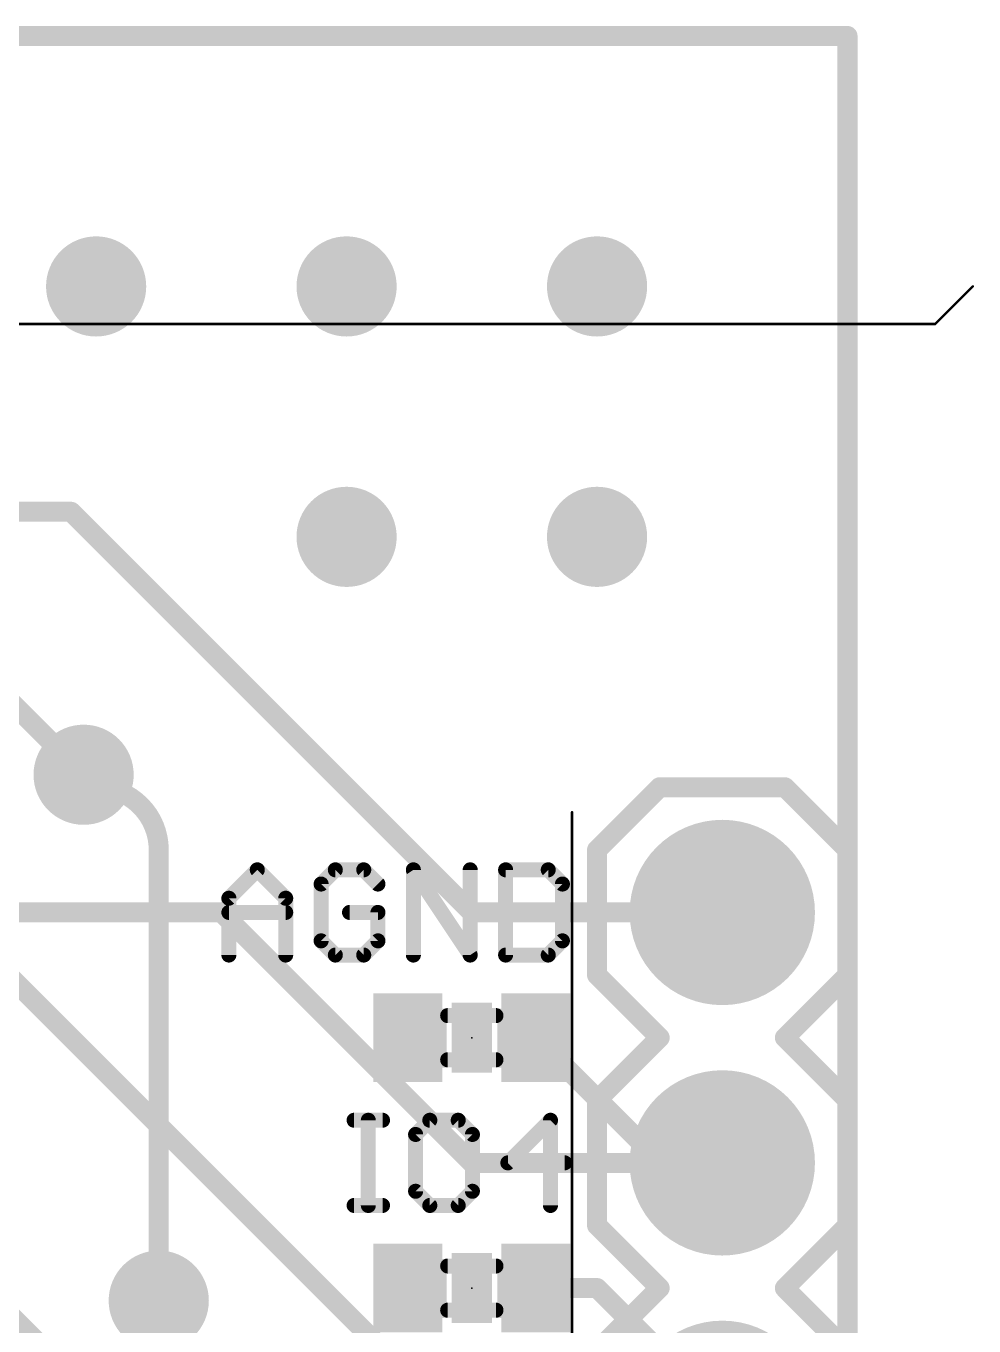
# Model space of a CAD drawing. Extents: x -0.1 to 44.5, y -0.1 to 35.7.
# Drawn here: x 34.85 to 44.46, y 22.48 to 35.66 of the extents above; entities that cross this region are included whole.
import ezdxf

# ---------------------------------------------------------------- set-up
doc = ezdxf.new("R2010")
doc.units = 0
for name, color, linetype in [('1', 12, 'CONTINUOUS'), ('16', 132, 'CONTINUOUS'), ('17', 110, 'CONTINUOUS'), ('18', 110, 'CONTINUOUS'), ('20', 53, 'CONTINUOUS'), ('21', 41, 'CONTINUOUS'), ('23', 53, 'CONTINUOUS'), ('51', 53, 'CONTINUOUS')]:
    doc.layers.add(name, color=color, linetype=linetype)

# ---------------------------------------------------------------- blocks, each defined once
blk = doc.blocks.new('RECT')
blk.add_solid([(-0.5, -0.5), (0.5, -0.5), (-0.5, 0.5), (0.5, 0.5)])
blk = doc.blocks.new('ROUNDP')
at = {"const_width": 0.5}
blk.add_lwpolyline([(0, -0.25, 1), (0, 0.25, 1), (0, -0.25)], format="xyb", dxfattribs=at)
blk = doc.blocks.new('ROUNDV')
at = {"const_width": 0.5}
blk.add_lwpolyline([(0, -0.25, 1), (0, 0.25, 1), (0, -0.25)], format="xyb", dxfattribs=at)

msp = doc.modelspace()

# ---------------------------------------------------------------- linework, layer by layer
at = {"layer": '1', "const_width": 0.2032}
for points in [[(43.18, 35.56), (0, 35.56)], [(43.18, 0), (43.18, 35.56)], [(30.48, 30.734), (35.306, 30.734)], [(35.306, 30.734), (39.37, 26.67)], [(36.195, 22.733), (36.195, 27.305)], [(39.37, 26.67), (41.91, 26.67)], [(41.29, 24.13), (40.02, 25.4)], [(41.91, 24.13), (41.29, 24.13)], [(33.274, 24.003), (36.83, 20.447)], [(40.64, 22.86), (40.02, 22.86)], [(41.91, 21.59), (40.64, 22.86)]]:
    msp.add_lwpolyline(points, dxfattribs=at)
at = {"layer": '1'}
for points, const_width in [([(43.2308, 35.56, 1), (43.1292, 35.56)], 0.1016), ([(43.18, 35.5092, 1), (43.18, 35.6108)], 0.1016), ([(35.3419, 30.7699, 1), (35.2701, 30.6981)], 0.1016), ([(35.306, 30.6832, 1), (35.306, 30.7848)], 0.1016), ([(35.433, 28.067, 0.4142), (35.56, 27.94)], 0.2032), ([(35.4838, 28.067, 1), (35.3822, 28.067)], 0.1016), ([(36.195, 27.305, 0.4142), (35.56, 27.94)], 0.2032), ([(35.56, 27.9908, 1), (35.56, 27.8892)], 0.1016), ([(35.56, 27.8892, 1), (35.56, 27.9908)], 0.1016), ([(36.2458, 27.305, 1), (36.1442, 27.305)], 0.1016), ([(36.1442, 27.305, 1), (36.2458, 27.305)], 0.1016), ([(39.37, 26.7208, 1), (39.37, 26.6192)], 0.1016), ([(41.91, 26.6192, 1), (41.91, 26.7208)], 0.1016), ([(39.3341, 26.6341, 1), (39.4059, 26.7059)], 0.1016), ([(40.0559, 25.4359, 1), (39.9841, 25.3641)], 0.1016), ([(41.29, 24.1808, 1), (41.29, 24.0792)], 0.1016), ([(41.2541, 24.0941, 1), (41.3259, 24.1659)], 0.1016), ([(41.91, 24.0792, 1), (41.91, 24.1808)], 0.1016), ([(40.02, 22.9108, 1), (40.02, 22.8092)], 0.1016), ([(40.6759, 22.8959, 1), (40.6041, 22.8241)], 0.1016), ([(40.64, 22.8092, 1), (40.64, 22.9108)], 0.1016), ([(36.1442, 22.733, 1), (36.2458, 22.733)], 0.1016)]:
    msp.add_lwpolyline(points, format="xyb", dxfattribs=dict(at, const_width=const_width))
at = {"layer": '16', "const_width": 0.2032}
for points in [[(43.18, 35.56), (0, 35.56)], [(43.18, 0), (43.18, 35.56)], [(35.433, 28.067), (33.909, 29.591)], [(22.225, 26.67), (36.83, 26.67)], [(36.83, 26.67), (39.37, 24.13)], [(34.671, 26.035), (39.116, 21.59)], [(39.37, 24.13), (41.91, 24.13)], [(41.91, 24.13), (42.037, 24.003)], [(36.195, 18.415), (36.195, 22.733)]]:
    msp.add_lwpolyline(points, dxfattribs=at)
at = {"layer": '16', "const_width": 0.1016}
for points in [[(43.2308, 35.56, 1), (43.1292, 35.56)], [(43.18, 35.5092, 1), (43.18, 35.6108)], [(35.3971, 28.0311, 1), (35.4689, 28.1029)], [(36.8659, 26.7059, 1), (36.7941, 26.6341)], [(36.83, 26.6192, 1), (36.83, 26.7208)], [(39.37, 24.1808, 1), (39.37, 24.0792)], [(39.3341, 24.0941, 1), (39.4059, 24.1659)], [(41.9459, 24.1659, 1), (41.8741, 24.0941)], [(41.91, 24.0792, 1), (41.91, 24.1808)], [(42.0011, 23.9671, 1), (42.0729, 24.0389)], [(36.2458, 22.733, 1), (36.1442, 22.733)]]:
    msp.add_lwpolyline(points, format="xyb", dxfattribs=at)
at = {"layer": '20', "const_width": 0.2032}
for points in [[(43.18, 35.56), (0, 35.56)], [(43.18, 0), (43.18, 35.56)]]:
    msp.add_lwpolyline(points, dxfattribs=at)
at = {"layer": '20', "const_width": 0.1016}
for points in [[(43.2308, 35.56, 1), (43.1292, 35.56)], [(43.18, 35.5092, 1), (43.18, 35.6108)]]:
    msp.add_lwpolyline(points, format="xyb", dxfattribs=at)
at = {"layer": '21'}
for points, const_width in [([(40.64, 27.305), (41.275, 27.94)], 0.2032), ([(41.275, 27.94), (42.545, 27.94)], 0.2032), ([(42.545, 27.94), (43.18, 27.305)], 0.2032), ([(40.64, 26.035), (40.64, 27.305)], 0.2032), ([(43.18, 27.305), (43.18, 26.035)], 0.2032), ([(36.9062, 26.8144), (37.1943, 27.1025)], 0.1524), ([(37.1943, 27.1025), (37.4824, 26.8144)], 0.1524), ([(37.9858, 27.1025), (37.8417, 26.9585)], 0.1524), ([(38.2739, 27.1025), (37.9858, 27.1025)], 0.1524), ([(38.4179, 26.9585), (38.2739, 27.1025)], 0.1524), ([(38.7772, 26.2382), (38.7772, 27.1025)], 0.1524), ([(38.7772, 27.1025), (39.3535, 26.2382)], 0.1524), ([(39.3535, 26.2382), (39.3535, 27.1025)], 0.1524), ([(39.7128, 27.1025), (39.7128, 26.2382)], 0.1524), ([(40.1449, 27.1025), (39.7128, 27.1025)], 0.1524), ([(40.289, 26.9585), (40.1449, 27.1025)], 0.1524), ([(37.8417, 26.9585), (37.8417, 26.3823)], 0.1524), ([(40.289, 26.3823), (40.289, 26.9585)], 0.1524), ([(36.9062, 26.2382), (36.9062, 26.8144)], 0.1524), ([(37.4824, 26.8144), (37.4824, 26.2382)], 0.1524), ([(36.9062, 26.6704), (37.4824, 26.6704)], 0.1524), ([(38.4179, 26.6704), (38.1298, 26.6704)], 0.1524), ([(38.4179, 26.3823), (38.4179, 26.6704)], 0.1524), ([(37.8417, 26.3823), (37.9858, 26.2382)], 0.1524), ([(38.2739, 26.2382), (38.4179, 26.3823)], 0.1524), ([(40.1449, 26.2382), (40.289, 26.3823)], 0.1524), ([(37.9858, 26.2382), (38.2739, 26.2382)], 0.1524), ([(39.7128, 26.2382), (40.1449, 26.2382)], 0.1524), ([(40.64, 26.035), (41.275, 25.4)], 0.2032), ([(42.545, 25.4), (43.18, 26.035)], 0.2032), ([(40.64, 24.765), (41.275, 25.4)], 0.2032), ([(42.545, 25.4), (43.18, 24.765)], 0.2032), ([(40.64, 23.495), (40.64, 24.765)], 0.2032), ([(43.18, 24.765), (43.18, 23.495)], 0.2032), ([(38.1762, 24.5625), (38.4643, 24.5625)], 0.1524), ([(38.3203, 23.6982), (38.3203, 24.5625)], 0.1524), ([(38.9439, 24.5625), (38.7999, 24.4185)], 0.1524), ([(39.232, 24.5625), (38.9439, 24.5625)], 0.1524), ([(39.3761, 24.4185), (39.232, 24.5625)], 0.1524), ([(40.1676, 24.5625), (39.7354, 24.1304)], 0.1524), ([(40.1676, 23.6982), (40.1676, 24.5625)], 0.1524), ([(38.7999, 24.4185), (38.7999, 23.8423)], 0.1524), ([(39.3761, 23.8423), (39.3761, 24.4185)], 0.1524), ([(39.7354, 24.1304), (40.3116, 24.1304)], 0.1524), ([(38.7999, 23.8423), (38.9439, 23.6982)], 0.1524), ([(39.232, 23.6982), (39.3761, 23.8423)], 0.1524), ([(38.1762, 23.6982), (38.4643, 23.6982)], 0.1524), ([(38.9439, 23.6982), (39.232, 23.6982)], 0.1524), ([(41.275, 22.86), (40.64, 23.495)], 0.2032), ([(43.18, 23.495), (42.545, 22.86)], 0.2032), ([(40.64, 22.225), (41.275, 22.86)], 0.2032), ([(42.545, 22.86), (43.18, 22.225)], 0.2032)]:
    msp.add_lwpolyline(points, dxfattribs=dict(at, const_width=const_width))
for points, const_width in [([(41.275, 27.9908, 1), (41.275, 27.8892)], 0.1016), ([(41.3109, 27.9041, 1), (41.2391, 27.9759)], 0.1016), ([(42.5809, 27.9759, 1), (42.5091, 27.9041)], 0.1016), ([(42.545, 27.8892, 1), (42.545, 27.9908)], 0.1016), ([(40.6908, 27.305, 1), (40.5892, 27.305)], 0.1016), ([(40.6041, 27.3409, 1), (40.6759, 27.2691)], 0.1016), ([(43.2308, 27.305, 1), (43.1292, 27.305)], 0.1016), ([(43.1441, 27.2691, 1), (43.2159, 27.3409)], 0.1016), ([(37.2213, 27.1295, 1), (37.1674, 27.0756)], 0.0762), ([(37.2213, 27.0756, 1), (37.1674, 27.1295)], 0.0762), ([(37.9858, 27.1406, 1), (37.9858, 27.0644)], 0.0762), ([(38.0127, 27.0756, 1), (37.9588, 27.1295)], 0.0762), ([(38.3008, 27.1295, 1), (38.2469, 27.0756)], 0.0762), ([(38.2739, 27.0644, 1), (38.2739, 27.1406)], 0.0762), ([(38.8089, 27.1237, 1), (38.7455, 27.0814)], 0.0762), ([(38.8153, 27.1025, 1), (38.7391, 27.1025)], 0.0762), ([(39.3916, 27.1025, 1), (39.3154, 27.1025)], 0.0762), ([(39.7509, 27.1025, 1), (39.6747, 27.1025)], 0.0762), ([(39.7128, 27.1406, 1), (39.7128, 27.0644)], 0.0762), ([(40.1719, 27.1295, 1), (40.118, 27.0756)], 0.0762), ([(40.1449, 27.0644, 1), (40.1449, 27.1406)], 0.0762), ([(37.8798, 26.9585, 1), (37.8036, 26.9585)], 0.0762), ([(40.3271, 26.9585, 1), (40.2509, 26.9585)], 0.0762), ([(37.8148, 26.9854, 1), (37.8687, 26.9315)], 0.0762), ([(38.391, 26.9315, 1), (38.4449, 26.9854)], 0.0762), ([(40.262, 26.9315, 1), (40.3159, 26.9854)], 0.0762), ([(36.9443, 26.8144, 1), (36.8681, 26.8144)], 0.0762), ([(36.8793, 26.8414, 1), (36.9331, 26.7875)], 0.0762), ([(37.5205, 26.8144, 1), (37.4443, 26.8144)], 0.0762), ([(37.4555, 26.7875, 1), (37.5094, 26.8414)], 0.0762), ([(36.9062, 26.7085, 1), (36.9062, 26.6323)], 0.0762), ([(37.4824, 26.6323, 1), (37.4824, 26.7085)], 0.0762), ([(38.1298, 26.7085, 1), (38.1298, 26.6323)], 0.0762), ([(38.456, 26.6704, 1), (38.3798, 26.6704)], 0.0762), ([(38.4179, 26.6323, 1), (38.4179, 26.7085)], 0.0762), ([(37.8687, 26.4092, 1), (37.8148, 26.3553)], 0.0762), ([(37.8036, 26.3823, 1), (37.8798, 26.3823)], 0.0762), ([(38.3798, 26.3823, 1), (38.456, 26.3823)], 0.0762), ([(38.4449, 26.3553, 1), (38.391, 26.4092)], 0.0762), ([(40.2509, 26.3823, 1), (40.3271, 26.3823)], 0.0762), ([(40.3159, 26.3553, 1), (40.262, 26.4092)], 0.0762), ([(36.8681, 26.2382, 1), (36.9443, 26.2382)], 0.0762), ([(37.4443, 26.2382, 1), (37.5205, 26.2382)], 0.0762), ([(37.9858, 26.2763, 1), (37.9858, 26.2001)], 0.0762), ([(37.9588, 26.2113, 1), (38.0127, 26.2651)], 0.0762), ([(38.2469, 26.2651, 1), (38.3008, 26.2113)], 0.0762), ([(38.2739, 26.2001, 1), (38.2739, 26.2763)], 0.0762), ([(38.7391, 26.2382, 1), (38.8153, 26.2382)], 0.0762), ([(39.3154, 26.2382, 1), (39.3916, 26.2382)], 0.0762), ([(39.3218, 26.2171, 1), (39.3852, 26.2593)], 0.0762), ([(39.7128, 26.2763, 1), (39.7128, 26.2001)], 0.0762), ([(39.6747, 26.2382, 1), (39.7509, 26.2382)], 0.0762), ([(40.118, 26.2651, 1), (40.1719, 26.2113)], 0.0762), ([(40.1449, 26.2001, 1), (40.1449, 26.2763)], 0.0762), ([(40.6759, 26.0709, 1), (40.6041, 25.9991)], 0.1016), ([(43.2159, 25.9991, 1), (43.1441, 26.0709)], 0.1016), ([(40.5892, 26.035, 1), (40.6908, 26.035)], 0.1016), ([(43.1292, 26.035, 1), (43.2308, 26.035)], 0.1016), ([(41.3109, 25.3641, 1), (41.2391, 25.4359)], 0.1016), ([(41.2391, 25.3641, 1), (41.3109, 25.4359)], 0.1016), ([(42.5809, 25.4359, 1), (42.5091, 25.3641)], 0.1016), ([(42.5091, 25.4359, 1), (42.5809, 25.3641)], 0.1016), ([(40.6908, 24.765, 1), (40.5892, 24.765)], 0.1016), ([(40.6041, 24.8009, 1), (40.6759, 24.7291)], 0.1016), ([(43.2308, 24.765, 1), (43.1292, 24.765)], 0.1016), ([(43.1441, 24.7291, 1), (43.2159, 24.8009)], 0.1016), ([(38.1762, 24.6006, 1), (38.1762, 24.5244)], 0.0762), ([(38.3584, 24.5625, 1), (38.2822, 24.5625)], 0.0762), ([(38.4643, 24.5244, 1), (38.4643, 24.6006)], 0.0762), ([(38.9439, 24.6006, 1), (38.9439, 24.5244)], 0.0762), ([(38.9709, 24.5356, 1), (38.917, 24.5895)], 0.0762), ([(39.259, 24.5895, 1), (39.2051, 24.5356)], 0.0762), ([(39.232, 24.5244, 1), (39.232, 24.6006)], 0.0762), ([(40.2057, 24.5625, 1), (40.1295, 24.5625)], 0.0762), ([(40.1945, 24.5356, 1), (40.1406, 24.5895)], 0.0762), ([(38.7729, 24.4454, 1), (38.8268, 24.3915)], 0.0762), ([(38.838, 24.4185, 1), (38.7618, 24.4185)], 0.0762), ([(39.4142, 24.4185, 1), (39.338, 24.4185)], 0.0762), ([(39.3492, 24.3915, 1), (39.403, 24.4454)], 0.0762), ([(39.7354, 24.1685, 1), (39.7354, 24.0923)], 0.0762), ([(39.7085, 24.1573, 1), (39.7623, 24.1034)], 0.0762), ([(40.3116, 24.0923, 1), (40.3116, 24.1685)], 0.0762), ([(38.8268, 23.8692, 1), (38.7729, 23.8153)], 0.0762), ([(38.7618, 23.8423, 1), (38.838, 23.8423)], 0.0762), ([(39.338, 23.8423, 1), (39.4142, 23.8423)], 0.0762), ([(39.403, 23.8153, 1), (39.3492, 23.8692)], 0.0762), ([(38.1762, 23.7363, 1), (38.1762, 23.6601)], 0.0762), ([(38.2822, 23.6982, 1), (38.3584, 23.6982)], 0.0762), ([(38.4643, 23.6601, 1), (38.4643, 23.7363)], 0.0762), ([(38.9439, 23.7363, 1), (38.9439, 23.6601)], 0.0762), ([(38.917, 23.6713, 1), (38.9709, 23.7251)], 0.0762), ([(39.2051, 23.7251, 1), (39.259, 23.6713)], 0.0762), ([(39.232, 23.6601, 1), (39.232, 23.7363)], 0.0762), ([(40.1295, 23.6982, 1), (40.2057, 23.6982)], 0.0762), ([(40.6759, 23.5309, 1), (40.6041, 23.4591)], 0.1016), ([(40.5892, 23.495, 1), (40.6908, 23.495)], 0.1016), ([(43.1292, 23.495, 1), (43.2308, 23.495)], 0.1016), ([(43.2159, 23.4591, 1), (43.1441, 23.5309)], 0.1016), ([(41.3109, 22.8241, 1), (41.2391, 22.8959)], 0.1016), ([(41.2391, 22.8241, 1), (41.3109, 22.8959)], 0.1016), ([(42.5809, 22.8959, 1), (42.5091, 22.8241)], 0.1016), ([(42.5091, 22.8959, 1), (42.5809, 22.8241)], 0.1016)]:
    msp.add_lwpolyline(points, format="xyb", dxfattribs=dict(at, const_width=const_width))
at = {"layer": '23'}
for p in [(39.37, 25.4), (39.37, 22.86)]:
    msp.add_point(p, dxfattribs=at)
at = {"layer": '51'}
for points, const_width in [([(44.069, 32.639), (44.45, 33.02)], 0.0254), ([(7.874, 32.639), (44.069, 32.639)], 0.0254), ([(40.386, 27.686), (40.386, 6.477)], 0.0254), ([(39.125, 25.624), (39.615, 25.624)], 0.1524), ([(39.615, 25.176), (39.125, 25.176)], 0.1524), ([(39.125, 23.084), (39.615, 23.084)], 0.1524), ([(39.615, 22.636), (39.125, 22.636)], 0.1524)]:
    msp.add_lwpolyline(points, dxfattribs=dict(at, const_width=const_width))
for points, const_width in [([(44.4545, 33.0155, 1), (44.4455, 33.0245)], 0.0127), ([(44.0645, 32.6435, 1), (44.0735, 32.6345)], 0.0127), ([(44.069, 32.6327, 1), (44.069, 32.6454)], 0.0127), ([(40.3924, 27.686, 1), (40.3797, 27.686)], 0.0127), ([(39.125, 25.6621, 1), (39.125, 25.5859)], 0.0762), ([(39.615, 25.5859, 1), (39.615, 25.6621)], 0.0762), ([(39.125, 25.2141, 1), (39.125, 25.1379)], 0.0762), ([(39.615, 25.1379, 1), (39.615, 25.2141)], 0.0762), ([(39.125, 23.1221, 1), (39.125, 23.0459)], 0.0762), ([(39.615, 23.0459, 1), (39.615, 23.1221)], 0.0762), ([(39.125, 22.6741, 1), (39.125, 22.5979)], 0.0762), ([(39.615, 22.5979, 1), (39.615, 22.6741)], 0.0762)]:
    msp.add_lwpolyline(points, format="xyb", dxfattribs=dict(at, const_width=const_width))

# ---------------------------------------------------------------- block references
at = {"layer": '1', "xscale": 0.7, "yscale": 0.9}
for p in [(38.72, 25.4), (40.02, 25.4), (38.72, 22.86), (40.02, 22.86)]:
    msp.add_blockref('RECT', p, dxfattribs=at)
at = {"layer": '17', "xscale": 1.8796, "yscale": 1.8796, "rotation": 180}
for p in [(41.91, 26.67), (41.91, 26.67), (41.91, 24.13), (41.91, 24.13), (41.91, 21.59), (41.91, 21.59)]:
    msp.add_blockref('ROUNDP', p, dxfattribs=at)
at = {"layer": '18', "xscale": 1.016, "yscale": 1.016}
for p in [(35.56, 33.02), (35.56, 33.02), (38.1, 33.02), (38.1, 33.02), (40.64, 33.02), (40.64, 33.02), (38.1, 30.48), (38.1, 30.48), (40.64, 30.48), (40.64, 30.48), (35.433, 28.067), (35.433, 28.067), (36.195, 22.733), (36.195, 22.733)]:
    msp.add_blockref('ROUNDV', p, dxfattribs=at)
at = {"layer": '21', "xscale": 0.4064, "yscale": 0.7112}
for p in [(39.37, 25.4), (39.37, 22.86)]:
    msp.add_blockref('RECT', p, dxfattribs=at)
at = {"layer": '51', "xscale": 0.508, "yscale": 0.508, "rotation": 90}
for p in [(41.91, 26.67), (41.91, 24.13)]:
    msp.add_blockref('RECT', p, dxfattribs=at)
at = {"layer": '51', "xscale": 0.3, "yscale": 0.5999}
for p in [(38.966, 25.3952), (39.7788, 25.3952), (38.966, 22.8552), (39.7788, 22.8552)]:
    msp.add_blockref('RECT', p, dxfattribs=at)

doc.saveas('drawing.dxf')
